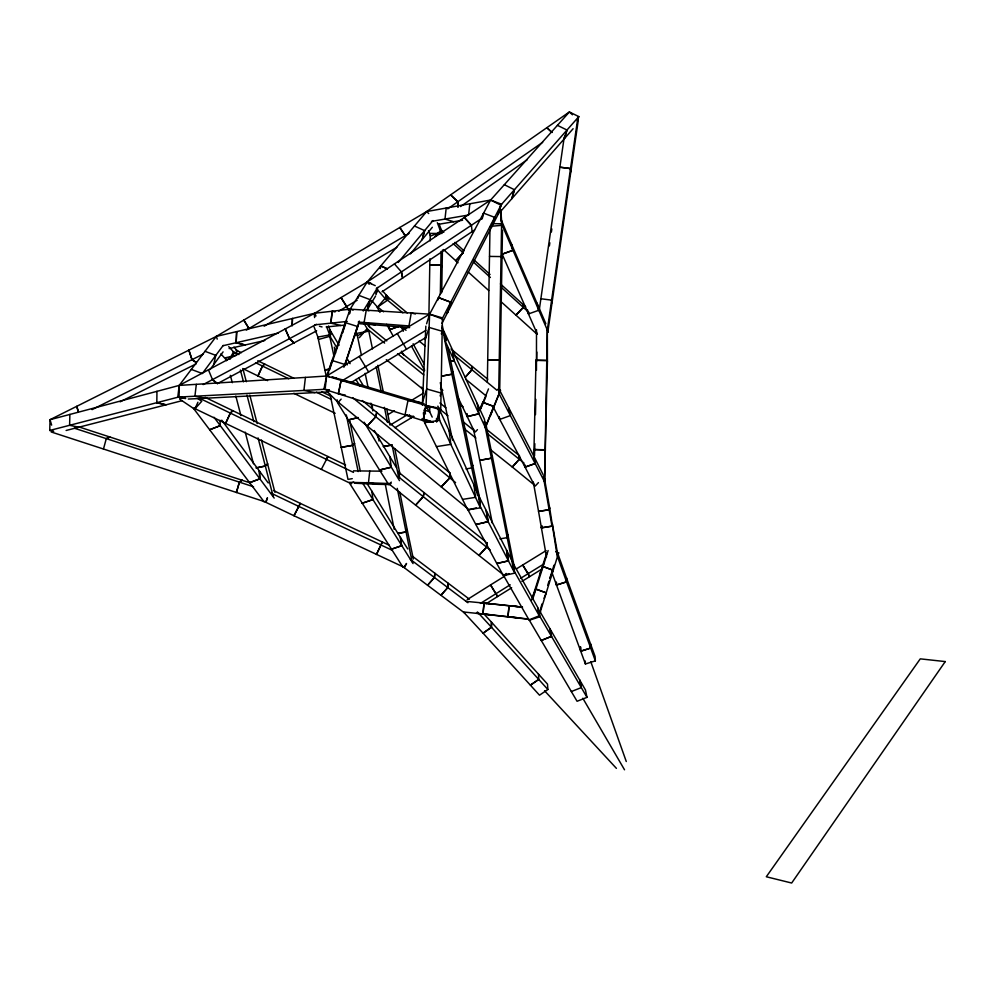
<?xml version="1.0" encoding="UTF-8"?>
<svg xmlns="http://www.w3.org/2000/svg" width="995" height="995" viewBox="0 0 995 995"><rect width="100%" height="100%" fill="white"/><g stroke="black" fill="none" stroke-linecap="round" stroke-linejoin="round"><path stroke-width="1.49" d="M463.981 612.559L483.097 633.206L491.443 627.211L491.443 622.124L483.458 613.442M519.402 455.66L519.378 459.23L512.313 467.041L490.46 449.628M436.83 421.78L440.748 409.766L442.427 317.902L429.616 314.159L350.14 309.171L314.756 313.238L216.288 336.409L76.727 406.333L78.356 411.781L76.727 406.333L50.048 419.679L49.75 430.449L179.1 396.905L179.212 385.413L216.276 336.422L426.668 211.549L450.635 194.858L457.799 201.786L457.986 207.01L457.799 201.786L450.623 194.871L569.364 111.975L578.829 116.602L577.448 120.98M182.371 400.599L166.041 404.816L156.812 402.714L156.961 391.346L179.212 385.413L305.415 377.416L303.923 390.45L177.794 397.129L179.212 385.413L314.768 313.226L367.23 281.971L490.597 200.045L569.376 111.975L572.448 114.786M429.902 258.824L428.92 314.308M430.163 240.877L430.275 233.402L441.32 233.514M441.071 251.461L440.337 294.358M442.427 250.081L441.705 292.58M536.454 370.314L536.504 329.755M536.815 352.031L536.666 361.148L536.006 360.265L546.84 360.488L547.424 361.297L544.588 480.411L547.337 329.892L577.871 117.522L578.145 121.154L570.819 171.874L570.496 168.565L559.874 167.197L539.166 310.639M489.963 229.596L487.339 382.055M491.518 223.639L501.617 223.775L498.694 392.664M502.487 230.243L499.714 390.214M536.006 360.265L533.805 457.091M534.825 443.695L534.514 455.872M535.472 414.641L535.808 399.356M156.961 391.346L69.874 414.442L69.613 425.313L78.891 427.203L166.041 404.816L156.812 402.714M436.419 421.569L436.506 418.485M429.79 407.129L429.666 411.731L432.203 417.104M441.954 323.4L498.196 214.211L501.492 204.211L490.61 200.045L429.616 314.159L426.059 405.624L422.925 420.587L431.917 422.266M314.594 317.579L314.768 313.238L316 316M422.365 405.201L425.835 326.149M450.213 473.234L449.827 477.874L441.245 486.903L449.815 477.861L450.213 473.234L362.367 400.55M314.121 326.994L318.773 339.394L330.141 336.21L330.551 331.459L328.524 325.962M528.83 619.288L482.936 614.014L484.055 603.094L521.927 607.037M476.331 613.256L516.293 617.596L507.935 616.8L509.104 605.694L517.45 606.54M463.508 611.987L482.936 614.014L484.092 603.094L522.574 607.186M469.827 203.776L468.608 214.995L431.482 221.387M507.935 616.8L509.129 605.694M446.195 208.03L444.989 219.062L453.732 221.736M381.931 471.17L369.754 471.058L368.461 482.799L349.183 482.364M314.868 324.83L330.85 323.151L332.206 311.236L335.054 311.933M325.278 387.801L326.609 376.01L350.14 309.171L367.23 281.971L380.824 265.889L387.403 268.911L380.824 265.889L380.152 268.513L380.824 265.889M349.631 313.711L350.14 309.171L353.113 310.104M314.42 316.174L314.756 313.238M345.315 325.029L340.825 325.489L330.85 323.151L332.206 311.236M196.326 384.368L194.908 396.259L205.505 398.224L328.611 391.906M547.81 332.168L570.819 171.861L570.496 168.565L559.874 167.197L564.227 137.186M549.389 245.864L549.837 242.792M551.392 232.022L551.839 228.95M490.373 226.362L501.89 225.305L500.846 209.808M349.344 313.711L350.14 309.171M391.309 482.115L389.393 484.254L415.611 505.137L423.261 496.679L424.044 492.575L399.182 472.675M506.156 573.431L504.229 575.471L415.611 505.137L423.236 496.642L424.032 492.575L485.734 541.74M422.925 420.587L338.375 393.771L341.111 380.364L326.596 376.01L305.415 377.416M345.302 395.09L338.375 393.771L341.123 380.364L353.573 382.801L424.106 403.684M436.718 421.619L439.516 408.236M443.509 249.534L455.71 260.69L463.123 252.742L463.608 250.466L454.827 242.407M213.701 364.618L215.815 355.364L205.007 351.31M458.011 262.767L455.747 260.715L463.135 252.742L463.645 250.504M376.222 293.475L377.242 289.52M267.381 497.749L266.088 502.164L103.48 449.019L106.291 438.621L109.923 437.029L249.509 482.662M432.974 220.567L424.629 230.629L422.166 239.633L410.437 253.837M380.824 265.889L414.48 226.014L424.629 230.629L422.166 239.633L432.34 227.283M507.947 535.024L507.226 537.648L499.975 538.855M358.013 298.226L358.822 295.366L370.19 299.669L367.304 309.669L375.538 296.112M367.304 309.669L370.19 299.669M375.948 294.694L377.59 289.035M498.196 214.199L500.821 205.144L578.829 116.602M329.183 370.414L332.094 360.488L344.817 364.444M504.353 184.709L514.44 189.734L511.791 198.739L501.107 210.89M514.44 189.734L511.791 198.739L573.108 128.716M344.767 365.799L359.282 321.049M538.979 614.164L542.051 603.89M539.452 614.636L558.63 552.847L555.77 551.777M507.214 537.574L507.96 535.086M547.698 585.383L549.004 581.13M531.641 600.06L545.36 557.076M532.686 599.288L548.133 550.521M567.001 130.046L564.252 138.84L567.001 130.046L557.436 125.345M553.979 565.21L549.862 578.331L553.17 570.284L542.971 566.453L539.7 574.513M426.581 323.773L429.616 314.159L442.128 318.91L501.492 204.211M425.263 339.643L429.119 327.442L442.203 331.26L441.332 333.959M479.117 503.06L480.05 500.099L447.961 348.026M437.663 300.303L438.521 297.58L450.81 302.244L447.315 313.064L450.81 302.244L438.521 297.58M422.502 402.129L426.718 388.983L441.071 393.05L440.126 395.96M424.33 410.985L426.059 405.624L436.519 407.651M483.645 213.154L481.767 218.95L483.645 213.154L494.714 217.383L491.393 227.507M354.245 337.355L358.337 325.017M343.872 367.279L357.491 326.472L345.414 322.666L342.205 333.586L345.551 324.022M383.597 311.821L377.702 306.957L385.189 298.239L386.147 295.465L407.229 312.915M329.27 370.414L341.708 334.992M480.411 408.957L488.495 388.908M327.268 376.11L328.773 371.831M485.361 427.054L500.473 390.314L497.761 389.294M485.784 426.867L493.756 406.445L482.749 402.291L479.167 410.549M500.473 390.314L490.448 415.748M471.705 467.924L472.687 465.2L471.692 467.911L466.046 468.968M545.894 555.745L546.976 553.071M532.549 597.124L535.832 589.065L546.255 592.896L544.029 598.281M557.548 555.508L558.63 552.847M480.635 408.92L485.821 396.794M197.93 402.216L195.008 408.696L351.347 483.819M230.007 359.282L233.39 351.844L238.924 354.556M205.157 397.366L232.83 410.699L230.33 413.087L225.616 423.397L230.342 413.099L232.83 410.699L327.977 456.556L321.323 469.404M389.294 545.272L300.341 503.395L293.973 515.733L404.505 567.498L406.445 563.468M267.493 498.097L265.578 502.189L293.948 515.733L300.366 503.395L273.488 490.535M363.237 311.012L377.665 287.431M230.33 413.087L326.136 459.242L327.964 456.543L345.601 465.038M210.107 369.493L223.079 351.882M223.216 345.402L202.333 373.535L191.314 369.406M398.211 262.469L424.629 230.629M414.48 226.014L426.668 211.549L490.61 200.045L500.821 205.144M359.319 337.703L367.031 328.736L384.605 343.113M465.399 377.13L471.941 369.717L472.314 366.533L450.996 348.971M406.507 563.866L403.584 567.187L427.551 585.259L434.38 577.573L434.977 573.331L412.34 556.193M465.386 377.13L471.941 369.705L472.314 366.533L487.749 379.232M181.687 396.831L179.66 399.119L194.634 409.194L201.749 401.259L198.005 398.721M477.438 429.629L475.51 431.78L463.67 422.191M341.161 399.119L338.3 402.241L468.894 509.602M435.201 236.387L439.84 231.375L442.054 233.415M538.444 482.6L535.385 485.896L512.238 466.978L519.378 459.23L519.328 455.598L485.535 428.559M233.937 347.106L237.855 351.372L234.633 353.063L226.785 360.364L220.865 353.921M491.48 627.26L483.072 633.181L539.514 695.194L547.859 689.498L547.511 684.112L491.468 622.149L491.48 627.26L547.859 689.498M542.661 142.297L447.713 208.85M460.548 206.55L527.263 159.66M538.755 679.398L530.422 685.145L538.768 679.411L538.482 674.063M376.632 288.401L482.65 217.756M381.981 291.809L402.602 278.053L401.408 271.909L394.443 263.911M474.603 229.982L402.614 278.053L401.408 271.909M467.202 599.624L490.523 584.948L497.637 596.502L486.033 603.816M480.436 603.418L510.186 584.799M520.485 578.394L543.767 564.041M511.679 587.771L497.599 596.527L490.56 584.923L504.701 576.142M521.915 581.403L541.143 569.538M516.268 568.966L546.044 550.658M410.96 400.724L423.621 393.025M413.646 416.407L410.997 418.012L409.343 414.903L410.972 418.037L395.003 427.676M390.923 424.654L407.515 414.641M342.106 380.762L425.835 330.402M350.464 382.913L425.76 337.591M388.112 414.542L394.48 410.699M429.616 314.159L326.609 376.01L323.922 389.157L338.375 393.771M357.205 300.216L338.797 311.186M409.082 233.39L246.325 330.116M264.148 326.211L396.843 247.295M326.173 376.023L317.865 337.069L329.444 334.954L331.447 333.773M316.41 324.333L203.167 384.58M316.646 330.837L217.432 383.597L212.495 379.63L208.452 369.854M203.017 354.17L92.075 409.617M120.134 401.818L196.04 363.946M74.289 428.186L106.291 438.621L109.923 437.029L78.132 426.656M538.084 608.293L539.464 615.694L529.116 619.848L577.075 701.276L586.988 697.358L585.446 689.945L539.576 610.868M541.255 640.457L551.479 636.352L550.073 628.977L551.504 636.39L541.268 640.481M571.354 691.537L581.316 687.595L579.799 680.182L581.316 687.595L586.988 697.358M196.177 407.365L193.515 408.41L264.123 501.853M220.057 420.35L220.268 425.599L209.783 429.703L220.293 425.636L274.172 498.072M386.669 324.345L389.642 329.681L400.438 325.775M537.399 334.245L502.176 254.185L512.873 250.33L511.231 243.489L500.945 219.273L502.562 226.089L548.17 332.007L547.474 329.233M493.234 407.054L499.751 419.392L499.191 416.756L499.751 419.417L510.373 415.587L544.862 482.339L543.369 475.846M393.348 336.397L389.63 329.681L400.45 325.8M502.164 254.148L512.873 250.33L511.219 243.452L545.857 323.723M538.768 310.278L537.051 303.363L538.768 310.278L528.457 313.947L527.462 309.793M499.751 419.417L525.074 467.128L535.335 463.483L533.556 455.648L543.071 474.54M524.477 464.466L525.049 467.078L535.335 463.471L533.531 455.586L498.657 388.349M353.747 482.015L349.693 483.421L402.9 567.1M366.434 482.488L371.844 491.194L372.938 499.589L362.242 503.221L372.938 499.589L413.049 563.593M509.042 573.605L503.532 575.458L529.228 620.271L539.837 616.751L537.972 607.87L512.723 562.735M551.889 572.423L585.408 663.988L595.358 660.867L595.072 656.389L566.429 577.796L566.541 581.839L595.358 660.867M69.874 414.442L50.036 419.691L51.641 425.126M66.13 430.474L78.891 427.203M449.989 361.546L454.155 360.538L486.194 429.392L484.391 419.131L443.82 331.049L445.66 342.069L454.155 360.526L449.989 361.533M477.19 403.385L478.993 413.783L467.24 416.606L457.14 395.662M478.993 413.783L467.227 416.594L466.73 413.621M399.505 480.635L391.309 467.202L379.518 470.013L337.541 402.664L337.168 399.841M374.207 430.512L389.779 456.568L391.309 467.202L379.518 470.001L388.684 484.602M476.319 507.923L467.998 509.888L503.358 575.682M479.242 496.953L486.207 510.46L488.122 521.629L475.896 524.514L488.122 521.678L508.433 560.832L496.841 563.493L508.433 560.869L514.751 573.108L504.776 575.359M278.401 333.064L223.042 345.713M264.782 340.539L229.136 348.586M236.474 355.327L225.641 357.74L226.425 360.675M392.055 444.989L383.199 446.531L392.055 445.001L398.808 478.06M352.267 478.657L347.989 479.403L330.029 394.231M438.695 224.273L462.6 220.231M425.885 408.037L433.372 406.843M423.397 412.763L424.591 422.688L439.616 420.3L480.411 507.836L469.118 509.614M436.432 446.631L450.81 444.355L449.118 430.723M462.538 499.39L475.523 497.351L473.931 484.926M330.85 323.151L347.292 321.41M326.248 326.982L340.825 325.489M188.316 399.057L205.505 398.224M489.503 256.411L501.057 256.586L502.002 258.165L501.057 256.561M353.449 470.846L369.779 471.058M536.006 360.327L546.84 360.488L547.412 361.359L547.337 329.892M378.038 484.304L390.239 484.54M358.237 322.057L408.957 325.937L411.246 313.027L415.45 313.985M358.797 323.636L409.642 327.616M482.936 614.014L491.294 614.81M466.12 601.366L484.055 603.094M480.436 602.783L492.413 603.94M516.256 617.596L528.208 619.014M540.882 298.749L551.591 300.142L552.038 302.604L551.591 300.142M354.618 483.222L378.013 484.304L368.461 482.799L390.985 483.595M177.794 397.129L185.319 398.51M413.858 416.569L405.002 414.915L408.037 400.288L341.111 380.364M326.658 389.679L329.382 390.202M421.308 402.851L408.037 400.288L440.748 409.766M329.333 376.545L326.596 376.01L329.37 376.595M332.056 377.08L353.573 382.801M49.75 430.449L53.73 431.233M314.955 392.639L303.923 390.45L325.104 389.269L329.27 390.115M332.143 377.167L336.298 378.025M375.003 324.917L364.083 322.517L366.26 310.204L368.996 310.813M179.1 396.905L185.679 398.448M319.47 326.236L322.044 326.932M421.743 419.019L433.459 422.29M424.081 410.002L429.666 411.731L425.027 405.86M425.251 419.591L430.835 421.345M51.18 431.967L103.48 449.019M106.291 438.621L253.538 486.766M537.934 610.967L540.583 611.937M542.959 566.491L553.17 570.284M535.845 589.028L546.255 592.896M482.737 402.316L493.756 406.457M483.993 421.967L486.791 423.024M369.207 284.284L367.217 281.971L371.421 283.563M367.217 281.971L375.239 285.652M392.167 550.26L298.413 506.206M271.411 493.309L298.463 506.256M199.684 398.336L230.342 413.099M326.149 459.242L353.486 472.389M267.605 380.637L242.705 368.523M293.799 393.299L335.166 413.298M293.873 378.274L257.78 360.75M321.721 391.769L331.472 396.495M288.699 378.772L255.553 362.69M316.31 392.154L331.497 399.505M235.778 349.979L241.287 352.678M464.64 613.019L427.564 585.271L434.342 577.535L434.952 573.319L448.285 583.294L447.762 587.56L440.984 595.259L447.787 587.585L448.297 583.306L469.354 599.164M467.911 602.734L410.4 559.439M463.745 428.347L475.884 438.011M423.236 496.642L490.261 550.024M487.239 433.534L524.004 463.036M398.236 476.655L423.261 496.679M440.748 409.928L447.974 415.748M212.495 379.63L217.432 383.61M386.284 359.68L423.236 389.53M439.927 403L445.897 407.813M400.91 352.429L423.845 371.035M397.54 353.66L423.783 374.928M440.474 388.46L442.862 390.388M459.528 403.908L463.085 406.793M406.035 330.29L401.283 326.385M419.144 341.036L425.114 345.924M465.66 379.17L485.983 395.811M368.15 325.651L386.756 340.887M452.849 354.009L497.052 390.351M455.573 482.612L352.678 397.627M385.189 298.239L402.875 312.865M536.293 333.524L501.169 301.808M528.967 312.492L500.609 286.759M468.235 272.021L488.682 290.515M525.658 306.821L500.41 283.898M473.346 262.021L490.386 277.481M473.956 259.869L490.062 274.496M440.511 229.26L443.807 232.295M453.148 243.588L463.135 252.742M426.656 211.562L428.708 213.552M327.056 391.532L338.885 403.149M544.563 690.766L616.415 768.364M477.389 611.95L491.443 627.211M228.713 346.608L234.633 353.063M471.394 225.268L464.354 217.495L471.394 225.268L472.115 231.648M371.707 300.527L377.478 307.144L386.906 300.614L376.346 288.426M382.553 290.851L386.371 295.266L386.632 297.94M214 417.278L220.268 425.599M221.773 420.176L268.252 482.973M397.303 333.574L406.482 349.195M407.751 548.966L400.4 537.437L401.582 545.695L391.296 549.265L401.607 545.77L400.425 537.462L371.856 491.194M359.232 356.434L368.635 371.981M362.852 483.421L372.926 499.552M356.036 333.226L357.578 335.775L367.963 329.892L364.083 323.512M367.553 323.773L369.866 327.566M345.563 362.317L347.155 364.954M355.899 379.468L359.879 386.06M370.215 403.224L372.603 407.179M389.779 456.556L396.483 467.662M364.12 422.203L391.309 467.202M346.944 358.387L350.116 363.672M358.834 378.199L363.585 386.135M336.907 347.864L330.614 337.38L329.681 329.507L339.084 345.253M539.464 615.694L581.316 687.595M582.821 698.254L624.524 769.794M539.837 616.751L514.552 571.764L513.022 564.24M377.043 307.032L380.003 312.355M421.432 387.179L423.559 390.998M401.532 351.198L403.759 355.24M388.995 299.395L386.806 295.378L387.279 298.45M401.184 327.144L403.385 331.198M411.457 346.049L424.678 370.339M413.112 343.772L424.094 364.033M488.122 521.629L480.473 506.94L478.782 497.015M501.617 223.775L502.562 225.591M525.049 467.078L534.713 485.883M512.201 561.118L486.219 510.46L488.122 521.678M424.591 422.688L467.712 509.838M424.206 411.233L425.524 413.945M474.64 432.141L467.227 416.594L466.73 413.621M439.056 223.9L441.792 231.163M437.34 222.706L440.872 232.071L430.574 236.026L428.546 230.678M326.559 326.547L330.141 336.21M590.769 661.625L626.278 761.511M216.301 336.409L217.221 339.121M230.342 375.351L232.308 382.689M243.24 370.053L246.325 381.732M240.367 370.028L243.489 381.781M441.979 327.367L445.412 340.539L442.327 325.576M246.971 395.09L253.862 421.681M258.066 437.924L273.078 496.045M235.827 396.06L240.914 415.611M245.23 432.153L253.464 463.745M249.82 395.139L257.17 423.559M261.424 440.001L274.906 492.301M524.489 464.491L525.074 467.128M508.619 407.651L510.373 415.599L499.664 394.928L499.092 392.279M440.3 382.652L452.538 440.064M334.283 347.155L335.551 353.113M329.444 334.954L333.897 355.924M446.369 340.489L445.424 335.974L444.205 337.79L477.575 495.734M412.054 561.603L397.254 488.358M413.348 559.003L407.179 529.551L405.836 531.964L397.789 533.382L405.848 532.039L407.191 529.614L399.828 492.189M361.483 355.489L356.857 333.35L368.809 331.173L372.491 348.897M349.767 420.798L360.202 470.747M346.31 414.94L358.175 471.58M394.853 448.994L400.027 474.366M376.172 366.67L381.359 392.279M384.418 407.341L387.478 422.402M365.165 373.287L367.939 386.831M371.322 403.398L372.864 410.923M377.777 435.002L379.008 441.021M473.483 429.069L492.338 523.171M377.876 365.252L383.336 392.167M386.669 408.622L390.003 425.076M385.252 484.117L394.194 529.278M533.32 482.028L538.556 511.442L549.19 509.714L549.626 507.686L557.076 555.297L566.528 581.839L556.416 585.035L556.379 582.311L556.416 585.035L566.528 581.839L566.453 577.846L557.051 551.466L557.076 554.028M546.491 556.989L538.544 511.393L549.19 509.714L549.613 507.637L544.452 478.384L543.991 480.274L552.001 526.156L541.379 527.86L541.852 525.683L541.367 527.823L552.001 526.156L552.399 523.992L557.449 552.959M512.898 562.498L514.477 571.59M508.433 560.832L506.554 550.098L508.433 560.869M452.315 349.668L454.155 360.538M389.157 326.609L389.63 329.681M398.721 471.369L399.592 477.364M480.411 507.836L478.844 495.647L437.875 406.134L439.616 420.3M499.975 207.781L501.89 225.305M585.259 660.991L585.408 663.988M523.407 304.781L523.32 307.38L515.945 315.166L523.32 307.38L523.42 304.793M292.443 318.499L292.157 325.663L292.443 318.499M236.661 331.633L236.151 342.728L245.168 344.979L236.151 342.728L236.661 331.633M486.928 542.673L486.654 547.15L478.968 555.397L486.592 547.076L486.941 542.71M376.719 412.415L375.824 416.743L367.217 426.022L375.787 416.694L376.732 412.44M514.216 566.653L513.544 569.501L484.901 425.437L485.821 423.683L492.326 456.22L491.468 458.197L479.789 460.324L491.468 458.185L492.338 456.245L514.216 566.653M239.397 482.127L236.412 492.45L239.397 482.127L242.121 480.237L239.397 482.127M382.341 542.039L376.446 554.501L382.316 542.039M262.469 366.073L257.954 375.961L262.469 366.073L264.633 364.108L262.469 366.073M453.036 372.13L451.892 374.232L441.879 376.11L451.879 374.182L453.036 372.167M945.25 661.575L791.672 883.025L766.299 876.757L920.275 658.852L945.25 661.575M354.506 443.422L352.69 445.325L341.235 447.327L352.69 445.325L354.506 443.422M267.618 463.931L265.342 465.996L255.976 467.973L265.342 466.008L267.618 463.944M259.857 478.806L249.695 482.662L259.869 478.806L259.347 470.921L259.857 478.806M590.669 648.081L580.694 651.215L580.495 646.787L580.682 651.203L590.669 648.081L590.421 643.703L590.669 648.081M358.138 417.552L348.399 419.915L358.138 417.564M329.233 369.207L324.905 369.978L329.221 369.17M440.872 264.931L429.815 264.819L440.872 264.956L442.19 266.424L440.872 264.956M499.291 359.929L487.749 359.755L499.291 359.954L500.249 360.824L499.291 359.929M544.85 449.752L534.016 449.529L545.434 450.038L544.85 449.752M196.351 362.541L192.023 359.68L188.876 350.178L192.023 359.68L196.338 362.541M552.001 132.422L546.864 127.696L552.001 132.422M293.948 342.927L289.52 338.648L285.267 328.959L289.52 338.648L293.948 342.927M405.239 235.678L399.816 227.544L405.239 235.678M528.208 573.593L522.698 564.973L529.589 576.627L528.208 573.593M346.708 306.485L341.036 297.58L348.785 310.378L346.708 306.485M248.961 328.549L243.837 320.116L248.961 328.549"/></g></svg>
